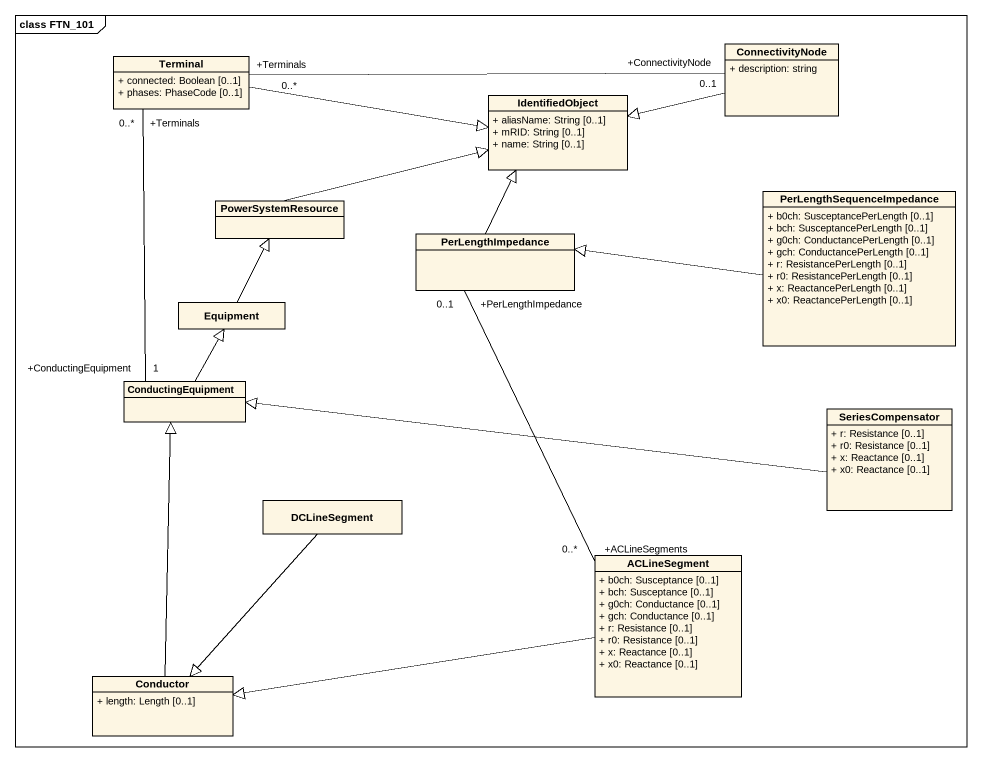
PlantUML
@startuml
mainframe class FTN_101
hide circle
hide empty members
skinparam classAttributeIconSize 0
class ConnectivityNode {
  + description: string
}
class Terminal {
  + connected: Boolean [0..1]
  + phases: PhaseCode [0..1]
}
class IdentifiedObject {
  + aliasName: String [0..1]
  + mRID: String [0..1]
  + name: String [0..1]
}
class PowerSystemResource
class PerLengthSequenceImpedance {
  + b0ch: SusceptancePerLength [0..1]
  + bch: SusceptancePerLength [0..1]
  + g0ch: ConductancePerLength [0..1]
  + gch: ConductancePerLength [0..1]
  + r: ResistancePerLength [0..1]
  + r0: ResistancePerLength [0..1]
  + x: ReactancePerLength [0..1]
  + x0: ReactancePerLength [0..1]
}
class PerLengthImpedance
class Equipment
class ConductingEquipment
class SeriesCompensator {
  + r: Resistance [0..1]
  + r0: Resistance [0..1]
  + x: Reactance [0..1]
  + x0: Reactance [0..1]
}
class DCLineSegment
class ACLineSegment {
  + b0ch: Susceptance [0..1]
  + bch: Susceptance [0..1]
  + g0ch: Conductance [0..1]
  + gch: Conductance [0..1]
  + r: Resistance [0..1]
  + r0: Resistance [0..1]
  + x: Reactance [0..1]
  + x0: Reactance [0..1]
}
class Conductor {
  + length: Length [0..1]
}
ConnectivityNode -left-|> IdentifiedObject
Terminal "+Terminals\n0..*" -right- "+ConnectivityNode\n0..1" ConnectivityNode
Terminal -right-|> IdentifiedObject
Terminal "+Terminals\n0..*" -- "+ConductingEquipment\n1" ConductingEquipment
PowerSystemResource -right-|> IdentifiedObject
PerLengthSequenceImpedance -left-|> PerLengthImpedance
PerLengthImpedance -up-|> IdentifiedObject
PerLengthImpedance "+PerLengthImpedance\n0..1" -- "+ACLineSegments\n0..*" ACLineSegment
Equipment -up-|> PowerSystemResource
ConductingEquipment -up-|> Equipment
SeriesCompensator -left-|> ConductingEquipment
DCLineSegment --|> Conductor
ACLineSegment -left-|> Conductor
Conductor -up-|> ConductingEquipment
@enduml
